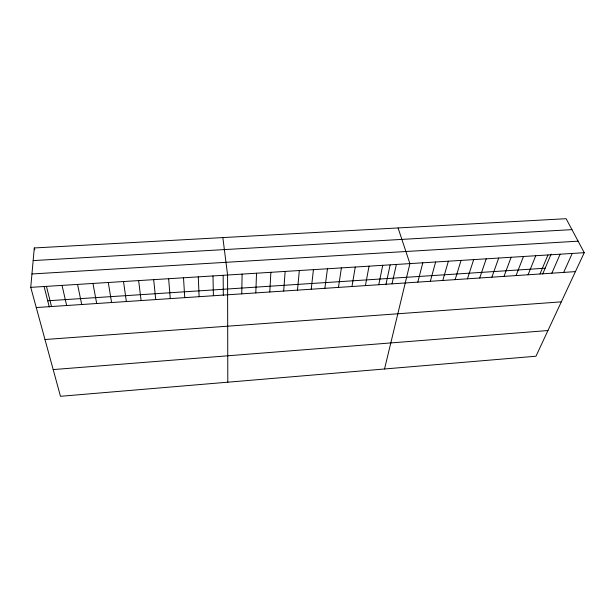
<?xml version="1.0" encoding="UTF-8"?>
<svg xmlns="http://www.w3.org/2000/svg" width="615" height="615" viewBox="0 0 615 615"><rect width="100%" height="100%" fill="white"/><g stroke="black" fill="none" stroke-linecap="round" stroke-linejoin="round"><path stroke-width="0.92" d="M241.757 293.855L242.102 274.113M255.802 292.917L256.532 273.206M269.777 291.987L270.884 272.307M283.669 291.056L285.152 271.415M30.75 287.351L34.286 247.96L566.123 218.702L584.25 252.688L535.973 356.223L60.478 396.298L30.75 287.351L584.25 252.688M297.483 290.142L299.336 270.531M311.221 289.227L313.435 269.647M324.881 288.312L327.457 268.77M338.465 287.413L341.402 267.894M351.972 286.513L355.262 267.025M365.402 285.614L369.038 266.164M378.763 284.722L382.745 265.303M385.943 284.461L390.118 265.019M392.047 283.838L396.368 264.45M384.536 368.985L409.913 263.604L398.082 227.95M417.823 282.124L422.805 262.797M430.331 281.286L435.628 261.99M442.769 280.463L448.381 261.19M455.146 279.633L461.058 260.399M467.454 278.818L473.673 259.607M479.7 278.003L486.227 258.823M491.885 277.188L498.704 258.039M504 276.381L511.119 257.262M516.054 275.582L523.473 256.493M528.054 274.782L535.757 255.725M539.985 273.983L547.973 254.956M542.699 274.013L551.125 254.118M551.855 273.191L560.127 254.195M563.671 272.407L572.219 253.442M53.19 369.577L547.957 330.524M44.987 339.518L561.326 301.85M36.262 307.546L575.417 271.622M47.716 300.766L545.159 268.209M31.949 273.967L578.108 241.172M33.156 260.583L571.95 229.626M34.286 247.96L34.763 249.821M44.142 286.705L49.277 306.908M46.448 286.367L51.506 306.524M62.046 285.391L66.658 305.517M77.552 284.422L81.718 304.517M92.957 283.454L96.693 303.518M108.278 282.493L111.584 302.526M123.507 281.539L126.383 301.542M222.853 237.59L227.581 275.02L227.804 382.199M138.636 280.594L141.104 300.558M153.681 279.648L155.733 299.582M168.641 278.71L170.278 298.613M183.508 277.78L184.738 297.652M198.284 276.858L199.114 296.691M212.975 275.935L213.405 295.738M223.16 275.482L223.322 295.3"/></g></svg>
